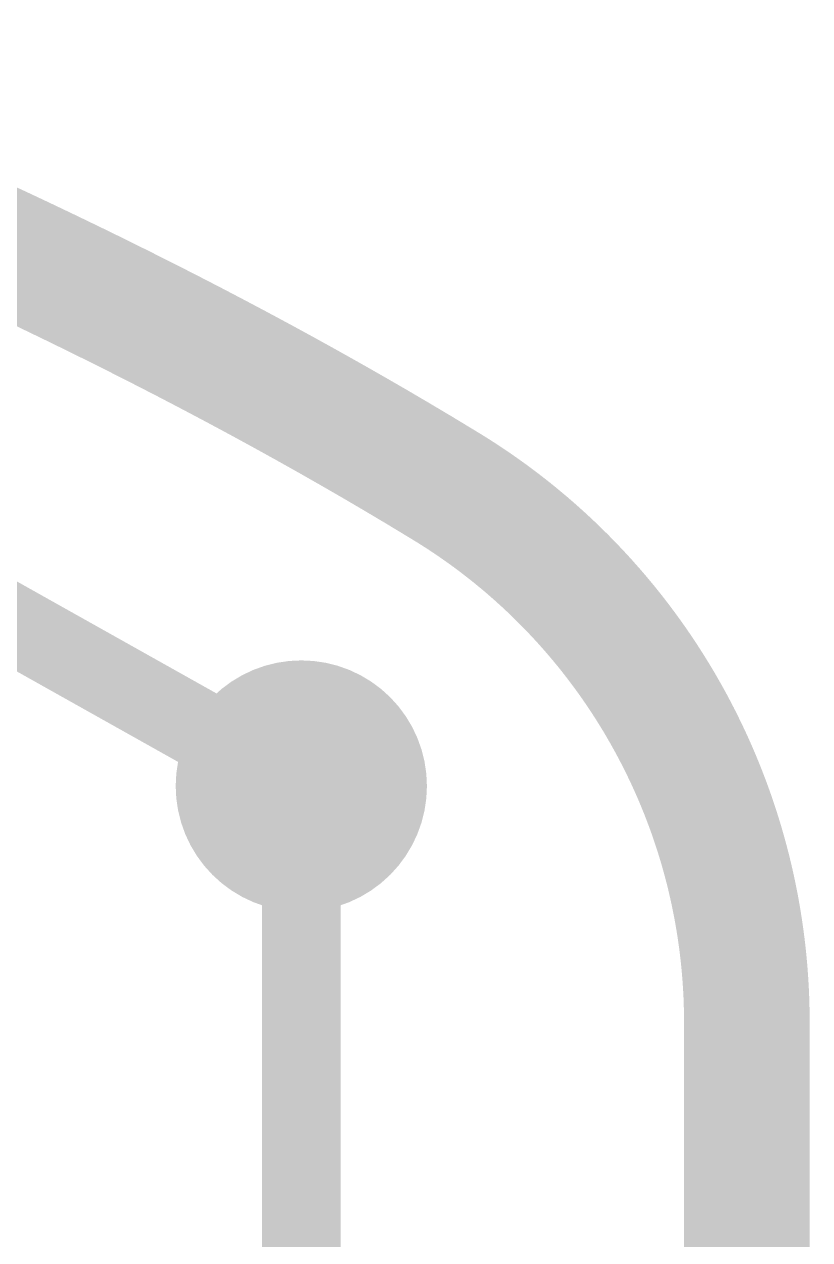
# Model space of a CAD drawing. Extents: x -10.2 to 70.2, y -5.2 to 30.2.
# Drawn here: x 57.818 to 60.319, y 15.256 to 19.125 of the extents above; entities that cross this region are included whole.
import ezdxf

# ---------------------------------------------------------------- set-up
doc = ezdxf.new("R2010")
doc.units = 0
for name, color, linetype in [('1', 22, 'CONTINUOUS'), ('16', 175, 'CONTINUOUS'), ('18', 82, 'CONTINUOUS'), ('20', 7, 'CONTINUOUS')]:
    doc.layers.add(name, color=color, linetype=linetype)

# ---------------------------------------------------------------- blocks, each defined once
blk = doc.blocks.new('ROUNDV')
at = {"const_width": 0.5}
blk.add_lwpolyline([(0, -0.25, 1), (0, 0.25, 1), (0, -0.25)], format="xyb", dxfattribs=at)

msp = doc.modelspace()

# ---------------------------------------------------------------- linework, layer by layer
at = {"layer": '1', "const_width": 0.25}
msp.add_lwpolyline([(54.6, 19), (58.7, 16.7)], dxfattribs=at)
at = {"layer": '1', "const_width": 0.125}
msp.add_lwpolyline([(58.6694, 16.6455, 1), (58.7306, 16.7545)], format="xyb", dxfattribs=at)
at = {"layer": '16', "const_width": 0.25}
msp.add_lwpolyline([(58.7, 16.7), (58.7, 14)], dxfattribs=at)
at = {"layer": '16', "const_width": 0.125}
msp.add_lwpolyline([(58.7625, 16.7, 1), (58.6375, 16.7)], format="xyb", dxfattribs=at)
at = {"layer": '20', "const_width": 0.4}
for points in [[(57.5922, 18.4786), (57.6679, 18.4439)], [(57.6679, 18.4439), (57.7434, 18.4088)], [(57.7434, 18.4088), (57.8188, 18.3733)], [(57.8188, 18.3733), (57.8941, 18.3374)], [(57.8941, 18.3374), (57.9693, 18.3011)], [(57.9693, 18.3011), (58.0443, 18.2645)], [(58.0443, 18.2645), (58.1192, 18.2274)], [(58.1192, 18.2274), (58.1939, 18.1899)], [(58.1939, 18.1899), (58.2685, 18.152)], [(58.2685, 18.152), (58.3429, 18.1137)], [(58.3429, 18.1137), (58.4171, 18.0749)], [(58.4171, 18.0749), (58.4912, 18.0357)], [(58.4912, 18.0357), (58.5651, 17.996)], [(58.5651, 17.996), (58.6388, 17.9559)], [(58.6388, 17.9559), (58.7124, 17.9152)], [(58.7124, 17.9152), (58.7857, 17.8741)], [(58.7857, 17.8741), (58.8588, 17.8325)], [(58.8588, 17.8325), (58.9318, 17.7904)], [(58.9318, 17.7904), (59.0045, 17.7477)], [(59.0045, 17.7477), (59.0768, 17.7047)], [(59.0768, 17.7047), (59.1488, 17.6611)], [(59.1488, 17.6611), (59.1665, 17.6503)], [(59.1665, 17.6503), (59.1726, 17.6466)], [(59.1726, 17.6466), (59.1787, 17.6428)], [(59.1787, 17.6428), (59.1848, 17.6389)], [(59.1848, 17.6389), (59.1909, 17.6351)], [(59.1909, 17.6351), (59.197, 17.6312)], [(59.197, 17.6312), (59.203, 17.6273)], [(59.203, 17.6273), (59.2091, 17.6234)], [(59.2091, 17.6234), (59.2152, 17.6194)], [(59.2152, 17.6194), (59.2212, 17.6155)], [(59.2212, 17.6155), (59.2272, 17.6115)], [(59.2272, 17.6115), (59.2333, 17.6074)], [(59.2333, 17.6074), (59.2393, 17.6034)], [(59.2393, 17.6034), (59.2453, 17.5993)], [(59.2453, 17.5993), (59.2513, 17.5952)], [(59.2513, 17.5952), (59.2572, 17.5911)], [(59.2572, 17.5911), (59.2632, 17.5869)], [(59.2632, 17.5869), (59.2692, 17.5827)], [(59.2692, 17.5827), (59.2751, 17.5785)], [(59.2751, 17.5785), (59.2811, 17.5743)], [(59.2811, 17.5743), (59.287, 17.5701)], [(59.287, 17.5701), (59.2929, 17.5658)], [(59.2929, 17.5658), (59.2989, 17.5615)], [(59.2989, 17.5615), (59.3048, 17.5571)], [(59.3048, 17.5571), (59.3106, 17.5528)], [(59.3106, 17.5528), (59.3165, 17.5484)], [(59.3165, 17.5484), (59.3224, 17.544)], [(59.3224, 17.544), (59.3282, 17.5396)], [(59.3282, 17.5396), (59.3341, 17.5351)], [(59.3341, 17.5351), (59.3399, 17.5306)], [(59.3399, 17.5306), (59.3457, 17.5261)], [(59.3457, 17.5261), (59.3515, 17.5216)], [(59.3515, 17.5216), (59.3573, 17.5171)], [(59.3573, 17.5171), (59.3631, 17.5125)], [(59.3631, 17.5125), (59.3689, 17.5079)], [(59.3689, 17.5079), (59.3746, 17.5033)], [(59.3746, 17.5033), (59.3804, 17.4986)], [(59.3804, 17.4986), (59.3861, 17.4939)], [(59.3861, 17.4939), (59.3918, 17.4892)], [(59.3918, 17.4892), (59.3975, 17.4845)], [(59.3975, 17.4845), (59.4032, 17.4797)], [(59.4032, 17.4797), (59.4089, 17.475)], [(59.4089, 17.475), (59.4146, 17.4702)], [(59.4146, 17.4702), (59.4202, 17.4654)], [(59.4202, 17.4654), (59.4258, 17.4605)], [(59.4258, 17.4605), (59.4315, 17.4556)], [(59.4315, 17.4556), (59.4371, 17.4507)], [(59.4371, 17.4507), (59.4426, 17.4458)], [(59.4426, 17.4458), (59.4482, 17.4409)], [(59.4482, 17.4409), (59.4538, 17.4359)], [(59.4538, 17.4359), (59.4593, 17.4309)], [(59.4593, 17.4309), (59.4649, 17.4259)], [(59.4649, 17.4259), (59.4704, 17.4209)], [(59.4704, 17.4209), (59.4759, 17.4158)], [(59.4759, 17.4158), (59.4814, 17.4107)], [(59.4814, 17.4107), (59.4868, 17.4056)], [(59.4868, 17.4056), (59.4923, 17.4005)], [(59.4923, 17.4005), (59.4977, 17.3953)], [(59.4977, 17.3953), (59.5031, 17.3902)], [(59.5031, 17.3902), (59.5085, 17.385)], [(59.5085, 17.385), (59.5139, 17.3797)], [(59.5139, 17.3797), (59.5193, 17.3745)], [(59.5193, 17.3745), (59.5246, 17.3692)], [(59.5246, 17.3692), (59.53, 17.3639)], [(59.53, 17.3639), (59.5353, 17.3586)], [(59.5353, 17.3586), (59.5406, 17.3533)], [(59.5406, 17.3533), (59.5459, 17.3479)], [(59.5459, 17.3479), (59.5511, 17.3425)], [(59.5511, 17.3425), (59.5564, 17.3371)], [(59.5564, 17.3371), (59.5616, 17.3317)], [(59.5616, 17.3317), (59.5668, 17.3262)], [(59.5668, 17.3262), (59.572, 17.3208)], [(59.572, 17.3208), (59.5772, 17.3153)], [(59.5772, 17.3153), (59.5823, 17.3098)], [(59.5823, 17.3098), (59.5875, 17.3042)], [(59.5875, 17.3042), (59.5926, 17.2987)], [(59.5926, 17.2987), (59.5977, 17.2931)], [(59.5977, 17.2931), (59.6028, 17.2875)], [(59.6028, 17.2875), (59.6078, 17.2819)], [(59.6078, 17.2819), (59.6129, 17.2762)], [(59.6129, 17.2762), (59.6179, 17.2705)], [(59.6179, 17.2705), (59.6229, 17.2648)], [(59.6229, 17.2648), (59.6279, 17.2591)], [(59.6279, 17.2591), (59.6329, 17.2534)], [(59.6329, 17.2534), (59.6378, 17.2477)], [(59.6378, 17.2477), (59.6427, 17.2419)], [(59.6427, 17.2419), (59.6476, 17.2361)], [(59.6476, 17.2361), (59.6525, 17.2303)], [(59.6525, 17.2303), (59.6574, 17.2244)], [(59.6574, 17.2244), (59.6622, 17.2186)], [(59.6622, 17.2186), (59.6671, 17.2127)], [(59.6671, 17.2127), (59.6719, 17.2068)], [(59.6719, 17.2068), (59.6766, 17.2009)], [(59.6766, 17.2009), (59.6814, 17.195)], [(59.6814, 17.195), (59.6861, 17.189)], [(59.6861, 17.189), (59.6909, 17.183)], [(59.6909, 17.183), (59.6956, 17.177)], [(59.6956, 17.177), (59.7002, 17.171)], [(59.7002, 17.171), (59.7049, 17.165)], [(59.7049, 17.165), (59.7095, 17.1589)], [(59.7095, 17.1589), (59.7141, 17.1528)], [(59.7141, 17.1528), (59.7187, 17.1467)], [(59.7187, 17.1467), (59.7233, 17.1406)], [(59.7233, 17.1406), (59.7278, 17.1345)], [(59.7278, 17.1345), (59.7323, 17.1284)], [(59.7323, 17.1284), (59.7368, 17.1222)], [(59.7368, 17.1222), (59.7413, 17.116)], [(59.7413, 17.116), (59.7458, 17.1098)], [(59.7458, 17.1098), (59.7502, 17.1036)], [(59.7502, 17.1036), (59.7546, 17.0973)], [(59.7546, 17.0973), (59.759, 17.0911)], [(59.759, 17.0911), (59.7634, 17.0848)], [(59.7634, 17.0848), (59.7677, 17.0785)], [(59.7677, 17.0785), (59.772, 17.0722)], [(59.772, 17.0722), (59.7763, 17.0658)], [(59.7763, 17.0658), (59.7806, 17.0595)], [(59.7806, 17.0595), (59.7848, 17.0531)], [(59.7848, 17.0531), (59.789, 17.0467)], [(59.789, 17.0467), (59.7932, 17.0404)], [(59.7932, 17.0404), (59.7974, 17.0339)], [(59.7974, 17.0339), (59.8015, 17.0275)], [(59.8015, 17.0275), (59.8057, 17.0211)], [(59.8057, 17.0211), (59.8098, 17.0146)], [(59.8098, 17.0146), (59.8138, 17.0081)], [(59.8138, 17.0081), (59.8179, 17.0016)], [(59.8179, 17.0016), (59.8219, 16.9951)], [(59.8219, 16.9951), (59.8259, 16.9886)], [(59.8259, 16.9886), (59.8299, 16.982)], [(59.8299, 16.982), (59.8339, 16.9755)], [(59.8339, 16.9755), (59.8378, 16.9689)], [(59.8378, 16.9689), (59.8417, 16.9623)], [(59.8417, 16.9623), (59.8456, 16.9557)], [(59.8456, 16.9557), (59.8494, 16.949)], [(59.8494, 16.949), (59.8532, 16.9424)], [(59.8532, 16.9424), (59.857, 16.9358)], [(59.857, 16.9358), (59.8608, 16.9291)], [(59.8608, 16.9291), (59.8646, 16.9224)], [(59.8646, 16.9224), (59.8683, 16.9157)], [(59.8683, 16.9157), (59.872, 16.909)], [(59.872, 16.909), (59.8757, 16.9023)], [(59.8757, 16.9023), (59.8793, 16.8956)], [(59.8793, 16.8956), (59.8829, 16.8888)], [(59.8829, 16.8888), (59.8865, 16.882)], [(59.8865, 16.882), (59.8901, 16.8753)], [(59.8901, 16.8753), (59.8936, 16.8685)], [(59.8936, 16.8685), (59.8972, 16.8617)], [(59.8972, 16.8617), (59.9006, 16.8548)], [(59.9006, 16.8548), (59.9041, 16.848)], [(59.9041, 16.848), (59.9075, 16.8412)], [(59.9075, 16.8412), (59.911, 16.8343)], [(59.911, 16.8343), (59.9143, 16.8274)], [(59.9143, 16.8274), (59.9177, 16.8206)], [(59.9177, 16.8206), (59.921, 16.8137)], [(59.921, 16.8137), (59.9243, 16.8068)], [(59.9243, 16.8068), (59.9309, 16.7929)], [(59.9309, 16.7929), (59.9341, 16.786)], [(59.9341, 16.786), (59.9373, 16.779)], [(59.9373, 16.779), (59.9405, 16.7721)], [(59.9405, 16.7721), (59.9436, 16.7651)], [(59.9436, 16.7651), (59.9467, 16.7581)], [(59.9467, 16.7581), (59.9498, 16.7511)], [(59.9498, 16.7511), (59.9529, 16.7441)], [(59.9529, 16.7441), (59.9559, 16.7371)], [(59.9559, 16.7371), (59.9589, 16.7301)], [(59.9589, 16.7301), (59.9619, 16.7231)], [(59.9619, 16.7231), (59.9648, 16.716)], [(59.9648, 16.716), (59.9677, 16.709)], [(59.9677, 16.709), (59.9706, 16.7019)], [(59.9706, 16.7019), (59.9735, 16.6948)], [(59.9735, 16.6948), (59.9764, 16.6877)], [(59.9764, 16.6877), (59.9792, 16.6806)], [(59.9792, 16.6806), (59.9819, 16.6736)], [(59.9819, 16.6736), (59.9847, 16.6664)], [(59.9847, 16.6664), (59.9874, 16.6593)], [(59.9874, 16.6593), (59.9928, 16.6451)], [(59.9928, 16.6451), (59.9955, 16.6379)], [(59.9955, 16.6379), (59.9981, 16.6308)], [(59.9981, 16.6308), (60.0007, 16.6236)], [(60.0007, 16.6236), (60.0032, 16.6165)], [(60.0032, 16.6165), (60.0058, 16.6093)], [(60.0058, 16.6093), (60.0083, 16.6021)], [(60.0083, 16.6021), (60.0107, 16.5949)], [(60.0107, 16.5949), (60.0132, 16.5877)], [(60.0132, 16.5877), (60.018, 16.5733)], [(60.018, 16.5733), (60.0204, 16.5661)], [(60.0204, 16.5661), (60.0227, 16.5589)], [(60.0227, 16.5589), (60.025, 16.5517)], [(60.025, 16.5517), (60.0273, 16.5444)], [(60.0273, 16.5444), (60.0295, 16.5372)], [(60.0295, 16.5372), (60.0318, 16.53)], [(60.0318, 16.53), (60.0339, 16.5227)], [(60.0339, 16.5227), (60.0361, 16.5155)], [(60.0361, 16.5155), (60.0383, 16.5082)], [(60.0383, 16.5082), (60.0404, 16.5009)], [(60.0404, 16.5009), (60.0424, 16.4937)], [(60.0424, 16.4937), (60.0445, 16.4864)], [(60.0445, 16.4864), (60.0465, 16.4791)], [(60.0465, 16.4791), (60.0505, 16.4646)], [(60.0505, 16.4646), (60.0524, 16.4573)], [(60.0524, 16.4573), (60.0543, 16.45)], [(60.0543, 16.45), (60.0581, 16.4354)], [(60.0581, 16.4354), (60.0617, 16.4208)], [(60.0617, 16.4208), (60.0635, 16.4135)], [(60.0635, 16.4135), (60.0652, 16.4062)], [(60.0652, 16.4062), (60.0669, 16.3988)], [(60.0669, 16.3988), (60.0686, 16.3915)], [(60.0686, 16.3915), (60.0702, 16.3842)], [(60.0702, 16.3842), (60.0719, 16.3769)], [(60.0719, 16.3769), (60.0735, 16.3696)], [(60.0735, 16.3696), (60.075, 16.3622)], [(60.075, 16.3622), (60.0766, 16.3549)], [(60.0766, 16.3549), (60.0796, 16.3403)], [(60.0796, 16.3403), (60.081, 16.3329)], [(60.081, 16.3329), (60.0825, 16.3256)], [(60.0825, 16.3256), (60.0839, 16.3183)], [(60.0839, 16.3183), (60.0852, 16.3109)], [(60.0852, 16.3109), (60.0866, 16.3036)], [(60.0866, 16.3036), (60.0879, 16.2963)], [(60.0879, 16.2963), (60.0892, 16.2889)], [(60.0892, 16.2889), (60.0904, 16.2816)], [(60.0904, 16.2816), (60.0917, 16.2743)], [(60.0917, 16.2743), (60.0929, 16.2669)], [(60.0929, 16.2669), (60.094, 16.2596)], [(60.094, 16.2596), (60.0952, 16.2523)], [(60.0952, 16.2523), (60.0963, 16.2449)], [(60.0963, 16.2449), (60.0974, 16.2376)], [(60.0974, 16.2376), (60.0985, 16.2303)], [(60.0985, 16.2303), (60.0995, 16.223)], [(60.0995, 16.223), (60.1005, 16.2156)], [(60.1005, 16.2156), (60.1015, 16.2083)], [(60.1015, 16.2083), (60.1024, 16.201)], [(60.1024, 16.201), (60.1034, 16.1937)], [(60.1034, 16.1937), (60.1043, 16.1863)], [(60.1043, 16.1863), (60.1051, 16.179)], [(60.1051, 16.179), (60.106, 16.1717)], [(60.106, 16.1717), (60.1076, 16.1571)], [(60.1076, 16.1571), (60.1083, 16.1498)], [(60.1083, 16.1498), (60.1091, 16.1425)], [(60.1091, 16.1425), (60.1098, 16.1352)], [(60.1098, 16.1352), (60.1104, 16.1279)], [(60.1104, 16.1279), (60.1111, 16.1206)], [(60.1111, 16.1206), (60.1117, 16.1133)], [(60.1117, 16.1133), (60.1123, 16.106)], [(60.1123, 16.106), (60.1129, 16.0987)], [(60.1129, 16.0987), (60.1134, 16.0914)], [(60.1134, 16.0914), (60.1139, 16.0841)], [(60.1139, 16.0841), (60.1144, 16.0769)], [(60.1144, 16.0769), (60.1149, 16.0696)], [(60.1149, 16.0696), (60.1153, 16.0623)], [(60.1153, 16.0623), (60.1157, 16.0551)], [(60.1157, 16.0551), (60.1161, 16.0478)], [(60.1161, 16.0478), (60.1165, 16.0406)], [(60.1165, 16.0406), (60.1168, 16.0333)], [(60.1168, 16.0333), (60.1171, 16.0261)], [(60.1171, 16.0261), (60.1174, 16.0188)], [(60.1174, 16.0188), (60.1176, 16.0116)], [(60.1176, 16.0116), (60.1178, 16.0044)], [(60.1178, 16.0044), (60.118, 15.9972)], [(60.118, 15.9972), (60.1182, 15.99)], [(60.1182, 15.99), (60.1183, 15.9828)], [(60.1183, 15.9828), (60.1185, 15.9756)], [(60.1185, 15.9756), (60.1185, 15.9684)], [(60.1185, 15.9684), (60.1186, 15.9612)], [(60.1186, 15.9612), (60.1186, 15.954)], [(60.1186, 15.954), (60.1187, 15.9468)], [(60.1187, 15.9468), (60.1187, 6.0453)]]:
    msp.add_lwpolyline(points, dxfattribs=at)
at = {"layer": '20', "const_width": 0.2}
for points in [[(57.6262, 18.353, 1), (57.7096, 18.5347)], [(57.786, 18.4992, 1), (57.7008, 18.3183)], [(57.7012, 18.3181, 1), (57.7856, 18.4994)], [(57.8618, 18.4635, 1), (57.7758, 18.283)], [(57.7762, 18.2828, 1), (57.8614, 18.4638)], [(57.9375, 18.4275, 1), (57.8507, 18.2473)], [(57.8511, 18.2471, 1), (57.9371, 18.4277)], [(58.0132, 18.391, 1), (57.9254, 18.2113)], [(57.9259, 18.2111, 1), (58.0127, 18.3912)], [(58.0886, 18.3541, 1), (58, 18.1749)], [(58.0004, 18.1746, 1), (58.0882, 18.3543)], [(58.164, 18.3168, 1), (58.0744, 18.1381)], [(58.0749, 18.1378, 1), (58.1635, 18.3171)], [(58.2392, 18.2791, 1), (58.1486, 18.1008)], [(58.1491, 18.1006, 1), (58.2387, 18.2793)], [(58.3143, 18.2409, 1), (58.2227, 18.0632)], [(58.2232, 18.0629, 1), (58.3138, 18.2412)], [(58.3892, 18.2023, 1), (58.2966, 18.0251)], [(58.2971, 18.0248, 1), (58.3887, 18.2026)], [(58.4639, 18.1633, 1), (58.3703, 17.9866)], [(58.3708, 17.9863, 1), (58.4634, 18.1636)], [(58.5385, 18.1238, 1), (58.4439, 17.9476)], [(58.4444, 17.9473, 1), (58.538, 18.1241)], [(58.6129, 18.0838, 1), (58.5173, 17.9082)], [(58.5178, 17.9079, 1), (58.6124, 18.0841)], [(58.6871, 18.0434, 1), (58.5905, 17.8683)], [(58.591, 17.8681, 1), (58.6866, 18.0437)], [(58.7613, 18.0024, 1), (58.6635, 17.828)], [(58.6641, 17.8277, 1), (58.7607, 18.0028)], [(58.8352, 17.961, 1), (58.7362, 17.7872)], [(58.7368, 17.7869, 1), (58.8346, 17.9613)], [(58.9088, 17.9191, 1), (58.8088, 17.7459)], [(58.8093, 17.7456, 1), (58.9083, 17.9194)], [(58.9824, 17.8766, 1), (58.8812, 17.7041)], [(58.8818, 17.7037, 1), (58.9818, 17.877)], [(59.0557, 17.8336, 1), (58.9533, 17.6618)], [(58.9539, 17.6615, 1), (59.0551, 17.834)], [(59.1285, 17.7902, 1), (59.0251, 17.6191)], [(59.0256, 17.6188, 1), (59.128, 17.7906)], [(59.2009, 17.7465, 1), (59.0967, 17.5757)], [(59.2192, 17.7353, 1), (59.1138, 17.5653)], [(59.2255, 17.7314, 1), (59.1197, 17.5617)], [(59.2318, 17.7275, 1), (59.1256, 17.558)], [(59.2382, 17.7235, 1), (59.1314, 17.5544)], [(59.0971, 17.5756, 1), (59.2005, 17.7467)], [(59.2445, 17.7195, 1), (59.1373, 17.5507)], [(59.2515, 17.7151, 1), (59.1425, 17.5474)], [(59.2571, 17.7114, 1), (59.1489, 17.5432)], [(59.2635, 17.7073, 1), (59.1547, 17.5395)], [(59.1144, 17.565, 1), (59.2186, 17.7357)], [(59.2705, 17.7028, 1), (59.1599, 17.5361)], [(59.1199, 17.5616, 1), (59.2253, 17.7316)], [(59.2767, 17.6987, 1), (59.1657, 17.5323)], [(59.1258, 17.5579, 1), (59.2316, 17.7276)], [(59.2823, 17.6949, 1), (59.1721, 17.528)], [(59.1317, 17.5542, 1), (59.2379, 17.7237)], [(59.2892, 17.6903, 1), (59.1774, 17.5245)], [(59.1375, 17.5505, 1), (59.2443, 17.7197)], [(59.2955, 17.6861, 1), (59.1831, 17.5207)], [(59.1434, 17.5468, 1), (59.2506, 17.7156)], [(59.3017, 17.6819, 1), (59.1889, 17.5167)], [(59.1485, 17.5435, 1), (59.2575, 17.7112)], [(59.155, 17.5393, 1), (59.2632, 17.7075)], [(59.1608, 17.5355, 1), (59.2696, 17.7034)], [(59.1659, 17.5321, 1), (59.2765, 17.6988)], [(59.3087, 17.6771, 1), (59.1939, 17.5133)], [(59.3141, 17.6733, 1), (59.2003, 17.5088)], [(59.3203, 17.669, 1), (59.2061, 17.5049)], [(59.3272, 17.6642, 1), (59.2112, 17.5013)], [(59.1717, 17.5283, 1), (59.2827, 17.6947)], [(59.3327, 17.6603, 1), (59.2175, 17.4968)], [(59.1782, 17.524, 1), (59.2884, 17.6909)], [(59.3396, 17.6554, 1), (59.2226, 17.4932)], [(59.1834, 17.5205, 1), (59.2952, 17.6863)], [(59.3457, 17.651, 1), (59.2283, 17.4891)], [(59.1891, 17.5166, 1), (59.3015, 17.682)], [(59.3512, 17.6471, 1), (59.2346, 17.4845)], [(59.1949, 17.5126, 1), (59.3077, 17.6778)], [(59.358, 17.6421, 1), (59.2398, 17.4808)], [(59.1998, 17.5092, 1), (59.3146, 17.673)], [(59.2063, 17.5047, 1), (59.3201, 17.6692)], [(59.2121, 17.5007, 1), (59.3263, 17.6648)], [(59.2171, 17.4971, 1), (59.3331, 17.66)], [(59.3648, 17.6371, 1), (59.2448, 17.4771)], [(59.3702, 17.6331, 1), (59.251, 17.4725)], [(59.3764, 17.6285, 1), (59.2566, 17.4683)], [(59.3831, 17.6235, 1), (59.2617, 17.4645)], [(59.2235, 17.4926, 1), (59.3387, 17.656)], [(59.3884, 17.6194, 1), (59.268, 17.4597)], [(59.2285, 17.489, 1), (59.3455, 17.6511)], [(59.3952, 17.6143, 1), (59.273, 17.456)], [(59.2342, 17.4848, 1), (59.3516, 17.6467)], [(59.4012, 17.6096, 1), (59.2786, 17.4516)], [(59.2406, 17.4802, 1), (59.3572, 17.6428)], [(59.2457, 17.4765, 1), (59.3639, 17.6378)], [(59.4073, 17.6049, 1), (59.2841, 17.4473)], [(59.2506, 17.4728, 1), (59.3706, 17.6328)], [(59.4133, 17.6002, 1), (59.2897, 17.443)], [(59.2569, 17.4681, 1), (59.3761, 17.6287)], [(59.2625, 17.4639, 1), (59.3823, 17.6241)], [(59.4192, 17.5956, 1), (59.2954, 17.4385)], [(59.4253, 17.5907, 1), (59.3009, 17.4342)], [(59.2675, 17.4601, 1), (59.3889, 17.619)], [(59.4319, 17.5856, 1), (59.3059, 17.4302)], [(59.2739, 17.4553, 1), (59.3943, 17.615)], [(59.4372, 17.5813, 1), (59.312, 17.4252)], [(59.2788, 17.4515, 1), (59.401, 17.6098)], [(59.4439, 17.5759, 1), (59.3169, 17.4213)], [(59.2844, 17.4471, 1), (59.407, 17.6051)], [(59.4497, 17.5711, 1), (59.3225, 17.4168)], [(59.2899, 17.4428, 1), (59.4131, 17.6004)], [(59.4556, 17.5662, 1), (59.328, 17.4123)], [(59.2955, 17.4384, 1), (59.4191, 17.5957)], [(59.4615, 17.5613, 1), (59.3335, 17.4077)], [(59.3012, 17.4339, 1), (59.425, 17.591)], [(59.3067, 17.4296, 1), (59.4311, 17.5861)], [(59.4674, 17.5564, 1), (59.339, 17.4031)], [(59.4733, 17.5515, 1), (59.3445, 17.3985)], [(59.3116, 17.4256, 1), (59.4376, 17.5809)], [(59.4798, 17.546, 1), (59.3494, 17.3944)], [(59.3178, 17.4206, 1), (59.443, 17.5766)], [(59.4856, 17.541, 1), (59.3548, 17.3897)], [(59.3226, 17.4166, 1), (59.4496, 17.5712)], [(59.4907, 17.5365, 1), (59.3609, 17.3845)], [(59.3282, 17.4121, 1), (59.4554, 17.5664)], [(59.4974, 17.5309, 1), (59.3656, 17.3804)], [(59.3337, 17.4075, 1), (59.4613, 17.5615)], [(59.5038, 17.5253, 1), (59.3704, 17.3762)], [(59.3392, 17.4029, 1), (59.4672, 17.5566)], [(59.5087, 17.5208, 1), (59.3765, 17.3708)], [(59.3447, 17.3983, 1), (59.4731, 17.5516)], [(59.3502, 17.3937, 1), (59.479, 17.5467)], [(59.5145, 17.5157, 1), (59.3819, 17.366)], [(59.521, 17.51, 1), (59.3866, 17.3618)], [(59.355, 17.3895, 1), (59.4854, 17.5412)], [(59.5261, 17.5054, 1), (59.3925, 17.3565)], [(59.3604, 17.3849, 1), (59.4912, 17.5362)], [(59.5324, 17.4997, 1), (59.3974, 17.3521)], [(59.3666, 17.3796, 1), (59.4964, 17.5317)], [(59.5382, 17.4944, 1), (59.4026, 17.3474)], [(59.3712, 17.3755, 1), (59.503, 17.526)], [(59.3759, 17.3713, 1), (59.5093, 17.5203)], [(59.5437, 17.4893, 1), (59.4081, 17.3423)], [(59.5502, 17.4833, 1), (59.4126, 17.3381)], [(59.3821, 17.3659, 1), (59.5143, 17.5159)], [(59.555, 17.4788, 1), (59.4186, 17.3325)], [(59.3875, 17.3611, 1), (59.5201, 17.5108)], [(59.3921, 17.3569, 1), (59.5265, 17.505)], [(59.5613, 17.4729, 1), (59.4233, 17.3281)], [(59.5669, 17.4675, 1), (59.4285, 17.3232)], [(59.3981, 17.3515, 1), (59.5317, 17.5004)], [(59.4029, 17.3471, 1), (59.5379, 17.4947)], [(59.5725, 17.4622, 1), (59.4337, 17.3181)], [(59.4081, 17.3423, 1), (59.5437, 17.4893)], [(59.578, 17.4569, 1), (59.439, 17.3131)], [(59.4136, 17.3373, 1), (59.5492, 17.4842)], [(59.5836, 17.4514, 1), (59.4442, 17.308)], [(59.418, 17.333, 1), (59.5556, 17.4782)], [(59.5898, 17.4454, 1), (59.4488, 17.3036)], [(59.4241, 17.3274, 1), (59.5605, 17.4736)], [(59.5946, 17.4407, 1), (59.4546, 17.2978)], [(59.4287, 17.323, 1), (59.5667, 17.4677)], [(59.6009, 17.4345, 1), (59.4591, 17.2934)], [(59.4339, 17.318, 1), (59.5723, 17.4623)], [(59.6063, 17.429, 1), (59.4643, 17.2882)], [(59.4391, 17.3129, 1), (59.5779, 17.457)], [(59.6117, 17.4236, 1), (59.4695, 17.283)], [(59.4444, 17.3078, 1), (59.5834, 17.4516)], [(59.6178, 17.4174, 1), (59.474, 17.2784)], [(59.4496, 17.3028, 1), (59.589, 17.4462)], [(59.6225, 17.4125, 1), (59.4797, 17.2726)], [(59.4541, 17.2983, 1), (59.5951, 17.4401)], [(59.6286, 17.4064, 1), (59.4842, 17.2679)], [(59.46, 17.2925, 1), (59.6, 17.4354)], [(59.634, 17.4007, 1), (59.4892, 17.2627)], [(59.4644, 17.288, 1), (59.6062, 17.4292)], [(59.6393, 17.3951, 1), (59.4943, 17.2574)], [(59.4696, 17.2828, 1), (59.6116, 17.4237)], [(59.6446, 17.3896, 1), (59.4994, 17.252)], [(59.4748, 17.2776, 1), (59.617, 17.4182)], [(59.6507, 17.3831, 1), (59.5037, 17.2474)], [(59.4792, 17.273, 1), (59.623, 17.412)], [(59.6552, 17.3782, 1), (59.5094, 17.2413)], [(59.485, 17.2672, 1), (59.6278, 17.4071)], [(59.6612, 17.3718, 1), (59.5138, 17.2366)], [(59.4894, 17.2625, 1), (59.6338, 17.4009)], [(59.6664, 17.3661, 1), (59.5188, 17.2312)], [(59.4944, 17.2573, 1), (59.6392, 17.3952)], [(59.6716, 17.3604, 1), (59.5238, 17.2257)], [(59.4995, 17.2519, 1), (59.6445, 17.3897)], [(59.6776, 17.3539, 1), (59.528, 17.2211)], [(59.5046, 17.2465, 1), (59.6498, 17.3841)], [(59.682, 17.3489, 1), (59.5336, 17.2148)], [(59.5088, 17.2419, 1), (59.6558, 17.3776)], [(59.6879, 17.3423, 1), (59.5379, 17.2101)], [(59.5146, 17.2358, 1), (59.6604, 17.3727)], [(59.693, 17.3365, 1), (59.5428, 17.2045)], [(59.5189, 17.2311, 1), (59.6663, 17.3663)], [(59.6981, 17.3307, 1), (59.5477, 17.199)], [(59.5239, 17.2256, 1), (59.6715, 17.3606)], [(59.7033, 17.3249, 1), (59.5525, 17.1934)], [(59.5289, 17.2201, 1), (59.6767, 17.3548)], [(59.709, 17.3183, 1), (59.5568, 17.1885)], [(59.533, 17.2155, 1), (59.6826, 17.3482)], [(59.714, 17.3124, 1), (59.5616, 17.1829)], [(59.5387, 17.2092, 1), (59.6871, 17.3432)], [(59.7191, 17.3064, 1), (59.5663, 17.1773)], [(59.5429, 17.2044, 1), (59.6929, 17.3367)], [(59.7241, 17.3005, 1), (59.5711, 17.1716)], [(59.5478, 17.1988, 1), (59.698, 17.3308)], [(59.7291, 17.2946, 1), (59.5759, 17.166)], [(59.5527, 17.1932, 1), (59.7031, 17.325)], [(59.7348, 17.2878, 1), (59.58, 17.1611)], [(59.5575, 17.1877, 1), (59.7083, 17.3191)], [(59.5617, 17.1828, 1), (59.7139, 17.3125)], [(59.739, 17.2827, 1), (59.5854, 17.1545)], [(59.7447, 17.2758, 1), (59.5895, 17.1496)], [(59.5665, 17.1771, 1), (59.7189, 17.3066)], [(59.5712, 17.1715, 1), (59.724, 17.3006)], [(59.7502, 17.269, 1), (59.5936, 17.1446)], [(59.576, 17.1658, 1), (59.729, 17.2947)], [(59.7543, 17.2638, 1), (59.5989, 17.138)], [(59.5808, 17.1601, 1), (59.734, 17.2887)], [(59.7599, 17.2569, 1), (59.6029, 17.133)], [(59.5848, 17.1552, 1), (59.7396, 17.2819)], [(59.7641, 17.2516, 1), (59.6081, 17.1264)], [(59.5903, 17.1486, 1), (59.7439, 17.2768)], [(59.7696, 17.2447, 1), (59.6122, 17.1213)], [(59.775, 17.2378, 1), (59.6162, 17.1162)], [(59.5943, 17.1437, 1), (59.7495, 17.2699)], [(59.5983, 17.1387, 1), (59.7549, 17.2631)], [(59.7791, 17.2324, 1), (59.6213, 17.1096)], [(59.6037, 17.132, 1), (59.7591, 17.2579)], [(59.7845, 17.2255, 1), (59.6253, 17.1044)], [(59.6076, 17.1271, 1), (59.7646, 17.2509)], [(59.7892, 17.2193, 1), (59.6298, 17.0986)], [(59.6129, 17.1204, 1), (59.7689, 17.2456)], [(59.7939, 17.2131, 1), (59.6343, 17.0926)], [(59.6169, 17.1153, 1), (59.7743, 17.2387)], [(59.7986, 17.2069, 1), (59.6388, 17.0866)], [(59.8039, 17.1998, 1), (59.6427, 17.0815)], [(59.8085, 17.1936, 1), (59.6471, 17.0754)], [(59.6208, 17.1102, 1), (59.7796, 17.2318)], [(59.626, 17.1036, 1), (59.7838, 17.2264)], [(59.6299, 17.0984, 1), (59.7891, 17.2194)], [(59.8131, 17.1873, 1), (59.6515, 17.0694)], [(59.6344, 17.0925, 1), (59.7938, 17.2132)], [(59.8177, 17.181, 1), (59.6559, 17.0634)], [(59.6389, 17.0865, 1), (59.7985, 17.207)], [(59.8222, 17.1747, 1), (59.6604, 17.0573)], [(59.6434, 17.0805, 1), (59.8032, 17.2008)], [(59.8275, 17.1675, 1), (59.6641, 17.0521)], [(59.8319, 17.1612, 1), (59.6685, 17.0459)], [(59.8364, 17.1548, 1), (59.6728, 17.0398)], [(59.6472, 17.0753, 1), (59.8084, 17.1937)], [(59.6516, 17.0693, 1), (59.813, 17.1874)], [(59.656, 17.0632, 1), (59.8176, 17.1811)], [(59.8409, 17.1485, 1), (59.6771, 17.0337)], [(59.6604, 17.0572, 1), (59.8222, 17.1748)], [(59.846, 17.1412, 1), (59.6808, 17.0283)], [(59.6649, 17.0511, 1), (59.8267, 17.1685)], [(59.8504, 17.1347, 1), (59.685, 17.0222)], [(59.6685, 17.0459, 1), (59.8319, 17.1612)], [(59.8547, 17.1284, 1), (59.6893, 17.016)], [(59.8591, 17.122, 1), (59.6935, 17.0097)], [(59.8641, 17.1146, 1), (59.6971, 17.0044)], [(59.6729, 17.0397, 1), (59.8363, 17.1549)], [(59.6772, 17.0336, 1), (59.8408, 17.1486)], [(59.6815, 17.0274, 1), (59.8453, 17.1422)], [(59.8683, 17.1081, 1), (59.7013, 16.9982)], [(59.6851, 17.0221, 1), (59.8503, 17.1349)], [(59.8726, 17.1016, 1), (59.7054, 16.9919)], [(59.6893, 17.0159, 1), (59.8547, 17.1284)], [(59.8769, 17.0951, 1), (59.7095, 16.9856)], [(59.6936, 17.0096, 1), (59.859, 17.122)], [(59.8817, 17.0877, 1), (59.7131, 16.9802)], [(59.8853, 17.0821, 1), (59.7177, 16.9729)], [(59.8902, 17.0746, 1), (59.7212, 16.9675)], [(59.6978, 17.0034, 1), (59.8634, 17.1156)], [(59.7013, 16.9981, 1), (59.8683, 17.1082)], [(59.7055, 16.9918, 1), (59.8725, 17.1017)], [(59.7096, 16.9855, 1), (59.8768, 17.0952)], [(59.8949, 17.0671, 1), (59.7247, 16.9621)], [(59.7137, 16.9792, 1), (59.8811, 17.0887)], [(59.8984, 17.0615, 1), (59.7292, 16.9547)], [(59.7172, 16.9737, 1), (59.8858, 17.0813)], [(59.9031, 17.054, 1), (59.7327, 16.9492)], [(59.9072, 17.0473, 1), (59.7366, 16.9429)], [(59.9112, 17.0407, 1), (59.7406, 16.9364)], [(59.9153, 17.0341, 1), (59.7445, 16.9299)], [(59.7219, 16.9665, 1), (59.8895, 17.0756)], [(59.7253, 16.961, 1), (59.8943, 17.0681)], [(59.7287, 16.9556, 1), (59.8989, 17.0606)], [(59.7333, 16.9482, 1), (59.9025, 17.055)], [(59.9199, 17.0264, 1), (59.7479, 16.9245)], [(59.7367, 16.9427, 1), (59.9071, 17.0474)], [(59.9239, 17.0198, 1), (59.7517, 16.9179)], [(59.9278, 17.0131, 1), (59.7556, 16.9115)], [(59.9323, 17.0055, 1), (59.7589, 16.9059)], [(59.9362, 16.9987, 1), (59.7626, 16.8994)], [(59.94, 16.992, 1), (59.7664, 16.8928)], [(59.7406, 16.9363, 1), (59.9112, 17.0408)], [(59.7446, 16.9299, 1), (59.9152, 17.0341)], [(59.7485, 16.9234, 1), (59.9193, 17.0275)], [(59.7518, 16.9179, 1), (59.9238, 17.0198)], [(59.7556, 16.9113, 1), (59.9278, 17.0132)], [(59.9439, 16.9853, 1), (59.7701, 16.8862)], [(59.7595, 16.9049, 1), (59.9317, 17.0065)], [(59.9478, 16.9785, 1), (59.7738, 16.8797)], [(59.9521, 16.9708, 1), (59.7771, 16.874)], [(59.9559, 16.964, 1), (59.7807, 16.8674)], [(59.9596, 16.9572, 1), (59.7844, 16.8608)], [(59.9639, 16.9494, 1), (59.7875, 16.8552)], [(59.7627, 16.8993, 1), (59.9361, 16.9988)], [(59.7664, 16.8927, 1), (59.94, 16.9921)], [(59.7702, 16.8861, 1), (59.9438, 16.9854)], [(59.7739, 16.8795, 1), (59.9477, 16.9787)], [(59.7776, 16.873, 1), (59.9516, 16.9718)], [(59.9675, 16.9426, 1), (59.7911, 16.8485)], [(59.7808, 16.8673, 1), (59.9558, 16.9641)], [(59.9712, 16.9358, 1), (59.7946, 16.8418)], [(59.9748, 16.9289, 1), (59.7982, 16.8351)], [(59.979, 16.9211, 1), (59.8012, 16.8294)], [(59.982, 16.9152, 1), (59.8052, 16.8217)], [(59.7844, 16.8607, 1), (59.9596, 16.9573)], [(59.7881, 16.8541, 1), (59.9633, 16.9505)], [(59.7911, 16.8484, 1), (59.9675, 16.9427)], [(59.7947, 16.8417, 1), (59.9711, 16.9359)], [(59.9867, 16.9063, 1), (59.8077, 16.817)], [(59.7982, 16.8351, 1), (59.9748, 16.929)], [(59.9896, 16.9004, 1), (59.8116, 16.8092)], [(59.9936, 16.8925, 1), (59.8146, 16.8035)], [(59.9966, 16.8866, 1), (59.8184, 16.7957)], [(60.0011, 16.8776, 1), (59.8209, 16.791)], [(60.004, 16.8717, 1), (59.8246, 16.7831)], [(59.8018, 16.8284, 1), (59.9784, 16.9221)], [(59.8047, 16.8226, 1), (59.9825, 16.9143)], [(59.8088, 16.8149, 1), (59.9856, 16.9084)], [(59.8111, 16.8102, 1), (59.9901, 16.8995)], [(59.8151, 16.8024, 1), (59.9931, 16.8936)], [(60.0079, 16.8638, 1), (59.8275, 16.7774)], [(60.0112, 16.8568, 1), (59.8308, 16.7705)], [(60.0146, 16.8498, 1), (59.834, 16.7637)], [(60.0217, 16.8348, 1), (59.8401, 16.7511)], [(59.818, 16.7967, 1), (59.997, 16.8857)], [(59.8219, 16.7889, 1), (60.0001, 16.8798)], [(59.8242, 16.7841, 1), (60.0044, 16.8707)], [(59.828, 16.7763, 1), (60.0074, 16.8649)], [(59.8308, 16.7705, 1), (60.0112, 16.8569)], [(60.0249, 16.8278, 1), (59.8433, 16.7442)], [(59.8341, 16.7636, 1), (60.0145, 16.8499)], [(60.0282, 16.8208, 1), (59.8464, 16.7373)], [(60.0319, 16.8127, 1), (59.8491, 16.7315)], [(60.035, 16.8056, 1), (59.8522, 16.7246)], [(60.0381, 16.7987, 1), (59.8553, 16.7176)], [(60.0412, 16.7916, 1), (59.8584, 16.7106)], [(59.8406, 16.7499, 1), (60.0212, 16.836)], [(59.8433, 16.7441, 1), (60.0249, 16.8279)], [(59.8465, 16.7372, 1), (60.0281, 16.8209)], [(59.8496, 16.7303, 1), (60.0314, 16.8139)], [(60.0449, 16.7834, 1), (59.8609, 16.7048)], [(60.0479, 16.7764, 1), (59.8639, 16.6978)], [(60.0509, 16.7693, 1), (59.8669, 16.6909)], [(60.0544, 16.7611, 1), (59.8694, 16.685)], [(60.0573, 16.7541, 1), (59.8723, 16.678)], [(60.0602, 16.7469, 1), (59.8752, 16.671)], [(59.8522, 16.7245, 1), (60.035, 16.8057)], [(59.8553, 16.7176, 1), (60.0381, 16.7987)], [(59.8584, 16.7106, 1), (60.0412, 16.7917)], [(59.8615, 16.7036, 1), (60.0443, 16.7846)], [(59.8639, 16.6978, 1), (60.0479, 16.7764)], [(60.0631, 16.7398, 1), (59.8781, 16.6639)], [(60.066, 16.7327, 1), (59.881, 16.6569)], [(60.0694, 16.7245, 1), (59.8834, 16.651)], [(60.0727, 16.7162, 1), (59.8857, 16.6451)], [(60.0749, 16.7102, 1), (59.8889, 16.6369)], [(59.8669, 16.6908, 1), (60.0509, 16.7694)], [(59.8699, 16.6839, 1), (60.0539, 16.7622)], [(59.8723, 16.6779, 1), (60.0573, 16.7541)], [(59.8752, 16.6709, 1), (60.0602, 16.747)], [(59.8781, 16.6639, 1), (60.0631, 16.7398)], [(59.881, 16.6569, 1), (60.066, 16.7328)], [(60.0782, 16.7019, 1), (59.8912, 16.6309)], [(60.0809, 16.6947, 1), (59.8939, 16.6239)], [(60.0863, 16.6805, 1), (59.8993, 16.6097)], [(60.0895, 16.6721, 1), (59.9015, 16.6038)], [(59.8839, 16.6498, 1), (60.0689, 16.7257)], [(59.8862, 16.6439, 1), (60.0722, 16.7174)], [(59.8884, 16.638, 1), (60.0754, 16.7091)], [(59.8917, 16.6298, 1), (60.0777, 16.7031)], [(59.8939, 16.6238, 1), (60.0809, 16.6948)], [(60.0921, 16.6649, 1), (59.9041, 16.5967)], [(60.0951, 16.6566, 1), (59.9063, 16.5907)], [(60.0972, 16.6506, 1), (59.9092, 16.5824)], [(60.1002, 16.6422, 1), (59.9114, 16.5764)], [(60.1032, 16.6338, 1), (59.9134, 16.5704)], [(60.1051, 16.6278, 1), (59.9163, 16.5621)], [(59.8993, 16.6097, 1), (60.0863, 16.6805)], [(59.902, 16.6025, 1), (60.089, 16.6733)], [(59.9041, 16.5966, 1), (60.0921, 16.665)], [(59.9067, 16.5895, 1), (60.0947, 16.6577)], [(60.1081, 16.6194, 1), (59.9183, 16.5561)], [(60.1129, 16.6049, 1), (59.9231, 16.5418)], [(60.1157, 16.5965, 1), (59.9251, 16.5358)], [(60.118, 16.5892, 1), (59.9274, 16.5286)], [(59.9088, 16.5835, 1), (60.0976, 16.6494)], [(59.9118, 16.5752, 1), (60.0998, 16.6434)], [(59.9139, 16.5692, 1), (60.1027, 16.635)], [(59.9158, 16.5633, 1), (60.1056, 16.6266)], [(59.9188, 16.5549, 1), (60.1076, 16.6206)], [(60.1203, 16.582, 1), (59.9297, 16.5213)], [(60.123, 16.5735, 1), (59.9316, 16.5153)], [(60.1248, 16.5675, 1), (59.9342, 16.5069)], [(60.1279, 16.5578, 1), (59.9357, 16.5021)], [(60.1296, 16.5518, 1), (59.9382, 16.4937)], [(60.1318, 16.5445, 1), (59.9404, 16.4865)], [(59.9231, 16.5417, 1), (60.1129, 16.605)], [(59.9255, 16.5345, 1), (60.1153, 16.5977)], [(59.9274, 16.5285, 1), (60.118, 16.5893)], [(59.9297, 16.5214, 1), (60.1203, 16.582)], [(60.1344, 16.536, 1), (59.9422, 16.4804)], [(60.1368, 16.5275, 1), (59.944, 16.4744)], [(60.1385, 16.5214, 1), (59.9463, 16.4659)], [(60.1409, 16.5129, 1), (59.9481, 16.4599)], [(60.1429, 16.5056, 1), (59.9501, 16.4526)], [(59.932, 16.5141, 1), (60.1226, 16.5748)], [(59.9338, 16.5081, 1), (60.1252, 16.5663)], [(59.9365, 16.4997, 1), (60.1271, 16.5602)], [(59.9378, 16.4949, 1), (60.13, 16.5505)], [(59.9404, 16.4864, 1), (60.1318, 16.5445)], [(60.1473, 16.4898, 1), (59.9537, 16.4393)], [(60.1492, 16.4825, 1), (59.9556, 16.4321)], [(60.1511, 16.4752, 1), (59.9575, 16.4248)], [(59.9426, 16.4792, 1), (60.134, 16.5372)], [(59.9443, 16.4732, 1), (60.1365, 16.5287)], [(59.946, 16.4672, 1), (60.1388, 16.5202)], [(59.9484, 16.4587, 1), (60.1406, 16.5142)], [(59.9501, 16.4526, 1), (60.1429, 16.5056)], [(60.1552, 16.4593, 1), (59.961, 16.4115)], [(60.1588, 16.4447, 1), (59.9646, 16.3969)], [(60.1609, 16.4361, 1), (59.9661, 16.3908)], [(60.1626, 16.4288, 1), (59.9678, 16.3835)], [(59.9541, 16.4381, 1), (60.1469, 16.4911)], [(59.9556, 16.4321, 1), (60.1492, 16.4825)], [(59.9575, 16.4248, 1), (60.1511, 16.4752)], [(59.9613, 16.4102, 1), (60.1549, 16.4606)], [(60.1643, 16.4215, 1), (59.9695, 16.3762)], [(60.1663, 16.4129, 1), (59.9709, 16.3702)], [(60.1676, 16.4068, 1), (59.9728, 16.3616)], [(60.1696, 16.3983, 1), (59.9742, 16.3555)], [(60.1715, 16.3896, 1), (59.9755, 16.3495)], [(60.1727, 16.3836, 1), (59.9773, 16.3409)], [(59.9646, 16.3969, 1), (60.1588, 16.4447)], [(59.9664, 16.3896, 1), (60.1606, 16.4374)], [(59.9678, 16.3835, 1), (60.1626, 16.4288)], [(60.1746, 16.375, 1), (59.9786, 16.3349)], [(60.1778, 16.359, 1), (59.9814, 16.3215)], [(60.179, 16.353, 1), (59.983, 16.3129)], [(60.1807, 16.3444, 1), (59.9843, 16.3068)], [(59.9695, 16.3762, 1), (60.1643, 16.4215)], [(59.9712, 16.3689, 1), (60.166, 16.4142)], [(59.9725, 16.3629, 1), (60.1679, 16.4056)], [(59.9745, 16.3543, 1), (60.1693, 16.3995)], [(59.9758, 16.3482, 1), (60.1712, 16.3909)], [(60.1824, 16.3357, 1), (59.9854, 16.3008)], [(60.1834, 16.3297, 1), (59.987, 16.2922)], [(60.1851, 16.3211, 1), (59.9881, 16.2861)], [(60.1864, 16.3137, 1), (59.9894, 16.2788)], [(60.1879, 16.3051, 1), (59.9905, 16.2728)], [(59.977, 16.3422, 1), (60.173, 16.3823)], [(59.9789, 16.3336, 1), (60.1743, 16.3763)], [(59.9816, 16.3202, 1), (60.1776, 16.3603)], [(59.9828, 16.3142, 1), (60.1792, 16.3517)], [(59.9845, 16.3056, 1), (60.1805, 16.3457)], [(60.1889, 16.2991, 1), (59.9919, 16.2641)], [(60.1904, 16.2904, 1), (59.993, 16.2581)], [(60.1918, 16.2818, 1), (59.994, 16.2521)], [(60.1927, 16.2758, 1), (59.9953, 16.2434)], [(60.1941, 16.2671, 1), (59.9963, 16.2374)], [(60.1952, 16.2598, 1), (59.9974, 16.2301)], [(59.9857, 16.2995, 1), (60.1821, 16.337)], [(59.9867, 16.2935, 1), (60.1837, 16.3284)], [(59.9884, 16.2849, 1), (60.1848, 16.3224)], [(59.9894, 16.2788, 1), (60.1864, 16.3137)], [(59.9907, 16.2715, 1), (60.1877, 16.3064)], [(60.1963, 16.2525, 1), (59.9985, 16.2228)], [(60.1976, 16.2438, 1), (59.9994, 16.2167)], [(60.1986, 16.2365, 1), (60.0004, 16.2094)], [(60.1996, 16.2291, 1), (60.0014, 16.2021)], [(60.2008, 16.2205, 1), (60.0022, 16.1961)], [(59.9917, 16.2655, 1), (60.1891, 16.2978)], [(59.9932, 16.2568, 1), (60.1902, 16.2917)], [(59.9942, 16.2508, 1), (60.1916, 16.2831)], [(59.9951, 16.2448, 1), (60.1929, 16.2744)], [(59.9965, 16.2361, 1), (60.1939, 16.2684)], [(60.2015, 16.2145, 1), (60.0033, 16.1874)], [(60.2027, 16.2059, 1), (60.0041, 16.1815)], [(60.2037, 16.1972, 1), (60.0049, 16.1755)], [(60.2044, 16.1912, 1), (60.0058, 16.1668)], [(60.2054, 16.1826, 1), (60.0066, 16.1608)], [(59.9974, 16.2301, 1), (60.1952, 16.2598)], [(59.9985, 16.2228, 1), (60.1963, 16.2524)], [(59.9996, 16.2154, 1), (60.1974, 16.2451)], [(60.0004, 16.2094, 1), (60.1986, 16.2365)], [(60.0014, 16.2021, 1), (60.1996, 16.2292)], [(60.2071, 16.1666, 1), (60.0081, 16.1476)], [(60.2077, 16.1606, 1), (60.0089, 16.1389)], [(60.2086, 16.152, 1), (60.0096, 16.1329)], [(60.2095, 16.1434, 1), (60.0101, 16.127)], [(60.0024, 16.1948, 1), (60.2006, 16.2218)], [(60.0031, 16.1888, 1), (60.2017, 16.2132)], [(60.0043, 16.1801, 1), (60.2025, 16.2072)], [(60.005, 16.1741, 1), (60.2036, 16.1985)], [(60.0057, 16.1682, 1), (60.2045, 16.1899)], [(60.2099, 16.1374, 1), (60.0109, 16.1183)], [(60.2108, 16.1288, 1), (60.0114, 16.1124)], [(60.2114, 16.1215, 1), (60.012, 16.1051)], [(60.212, 16.1142, 1), (60.0126, 16.0978)], [(60.2127, 16.1055, 1), (60.0131, 16.0919)], [(60.2132, 16.0983, 1), (60.0136, 16.0845)], [(60.0067, 16.1595, 1), (60.2053, 16.1839)], [(60.0082, 16.1462, 1), (60.207, 16.168)], [(60.0088, 16.1402, 1), (60.2078, 16.1593)], [(60.0097, 16.1316, 1), (60.2085, 16.1533)], [(60.2137, 16.091, 1), (60.0141, 16.0773)], [(60.2142, 16.0837, 1), (60.0146, 16.07)], [(60.2147, 16.0751, 1), (60.0151, 16.0641)], [(60.2151, 16.0678, 1), (60.0155, 16.0568)], [(60.2155, 16.0606, 1), (60.0159, 16.0496)], [(60.0103, 16.1256, 1), (60.2093, 16.1447)], [(60.0107, 16.1197, 1), (60.2101, 16.1361)], [(60.0116, 16.111, 1), (60.2106, 16.1301)], [(60.012, 16.1051, 1), (60.2114, 16.1215)], [(60.0126, 16.0978, 1), (60.212, 16.1142)], [(60.2159, 16.0533, 1), (60.0163, 16.0423)], [(60.2164, 16.0447, 1), (60.0166, 16.0364)], [(60.2167, 16.0375, 1), (60.0169, 16.0292)], [(60.217, 16.0302, 1), (60.0172, 16.0219)], [(60.2174, 16.0216, 1), (60.0174, 16.0161)], [(60.0132, 16.0905, 1), (60.2126, 16.1069)], [(60.0136, 16.0846, 1), (60.2132, 16.0983)], [(60.0141, 16.0773, 1), (60.2137, 16.091)], [(60.0146, 16.07, 1), (60.2142, 16.0837)], [(60.0151, 16.0627, 1), (60.2147, 16.0765)], [(60.2176, 16.0144, 1), (60.0176, 16.0088)], [(60.2178, 16.0072, 1), (60.0178, 16.0016)], [(60.218, 15.9999, 1), (60.018, 15.9944)], [(60.2182, 15.9913, 1), (60.0182, 15.9886)], [(60.2183, 15.9855, 1), (60.0183, 15.98)], [(60.2185, 15.9756, 1), (60.0185, 15.9756)], [(60.0155, 16.0568, 1), (60.2151, 16.0678)], [(60.0159, 16.0496, 1), (60.2155, 16.0606)], [(60.0163, 16.0423, 1), (60.2159, 16.0533)], [(60.0167, 16.0351, 1), (60.2163, 16.0461)], [(60.0169, 16.0292, 1), (60.2167, 16.0375)], [(60.2185, 15.9697, 1), (60.0185, 15.967)], [(60.2186, 15.9612, 1), (60.0186, 15.9612)], [(60.2186, 15.9554, 1), (60.0186, 15.9526)], [(60.2187, 15.9468, 1), (60.0187, 15.9468)], [(60.0172, 16.0219, 1), (60.217, 16.0302)], [(60.0175, 16.0147, 1), (60.2173, 16.023)], [(60.0176, 16.0088, 1), (60.2176, 16.0144)], [(60.0178, 16.0016, 1), (60.2178, 16.0072)], [(60.018, 15.9944, 1), (60.218, 15.9999)], [(60.0182, 15.9872, 1), (60.2182, 15.9927)], [(60.0183, 15.9814, 1), (60.2183, 15.9841)], [(60.0185, 15.9728, 1), (60.2185, 15.9783)], [(60.0185, 15.9684, 1), (60.2185, 15.9684)], [(60.0186, 15.9598, 1), (60.2186, 15.9625)], [(60.0186, 15.954, 1), (60.2186, 15.954)], [(60.0187, 15.9454, 1), (60.2187, 15.9482)]]:
    msp.add_lwpolyline(points, format="xyb", dxfattribs=at)

# ---------------------------------------------------------------- block references
at = {"layer": '18', "xscale": 0.8, "yscale": 0.8}
msp.add_blockref('ROUNDV', (58.7, 16.7), dxfattribs=at)
msp.add_blockref('ROUNDV', (58.7, 16.7), dxfattribs=at)

doc.saveas('drawing.dxf')
